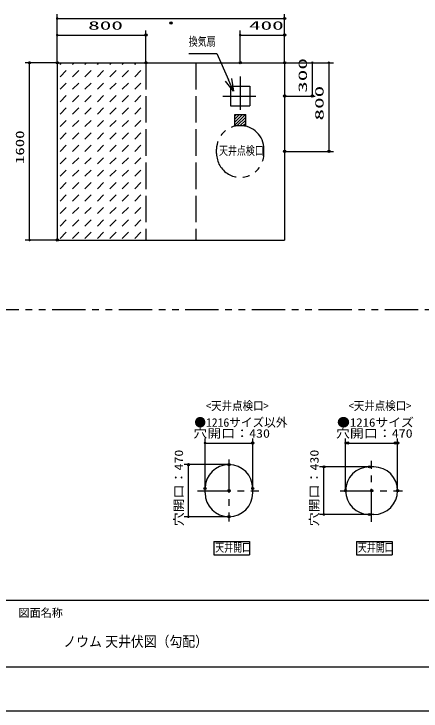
# Model space of a CAD drawing. Units: millimetres on the paper, scale 1:40. Extents: x -305 to 305, y -152 to 152.
# Drawn here: x -197.3 to -105.5, y -148.5 to 8.8 of the extents above; entities that cross this region are included whole.
import ezdxf
from ezdxf.enums import TextEntityAlignment as Align

# ---------------------------------------------------------------- set-up
doc = ezdxf.new("R2010")
doc.units = ezdxf.units.MM
doc.header["$PDMODE"] = 32
doc.header["$PDSIZE"] = 0.5
for name, pattern in [('DASHED', [7.5, 6, -1.5]), ('USER1', [15, 7.5, -1.5, 1.5, -1.5, 1.5, -1.5]), ('USER2', [12, 7.5, -1.5, 1.5, -1.5])]:
    doc.linetypes.add(name, pattern=pattern)
for name, color, linetype, lineweight in [('0-0_1図面枠', 7, 'Continuous', 15), ('0-1_0', 7, 'Continuous', 25), ('0-2_図面枠', 3, 'Continuous', 25), ('0-3_S1', 7, 'Continuous', 25), ('0-4_DEFPOINTS', 7, 'Continuous', 25), ('0-5_VIEW0004', 7, 'DASHED', 25)]:
    doc.layers.add(name, color=color, linetype=linetype, lineweight=lineweight)
doc.styles.add('ＭＳ ゴシック', font='')
doc.styles.add('ＭＳ Ｐゴシック', font='')
doc.styles.get('ＭＳ ゴシック').set_extended_font_data('MS Gothic')
doc.styles.get('ＭＳ Ｐゴシック').set_extended_font_data('MS PGothic')

# ---------------------------------------------------------------- blocks, each defined once
blk = doc.blocks.new('_DOTSMALL')
at = {"layer": '0-1_0'}
for points in [[(0, 0), (-0.125, 0), (-0.124, 0.0157)], [(0, 0), (-0.124, -0.0157), (-0.125, 0)], [(0, 0), (-0.124, 0.0157), (-0.1211, 0.0311)], [(0, 0), (-0.1211, -0.0311), (-0.124, -0.0157)], [(0, 0), (-0.1211, 0.0311), (-0.1162, 0.046)], [(0, 0), (-0.1162, -0.046), (-0.1211, -0.0311)], [(0, 0), (-0.1162, 0.046), (-0.1095, 0.0602)], [(0, 0), (-0.1095, -0.0602), (-0.1162, -0.046)], [(0, 0), (-0.1095, 0.0602), (-0.1011, 0.0735)], [(0, 0), (-0.1011, -0.0735), (-0.1095, -0.0602)], [(0, 0), (-0.1011, 0.0735), (-0.0911, 0.0856)], [(0, 0), (-0.0911, -0.0856), (-0.1011, -0.0735)], [(0, 0), (-0.0911, 0.0856), (-0.0797, 0.0963)], [(0, 0), (-0.0797, -0.0963), (-0.0911, -0.0856)], [(0, 0), (-0.0797, 0.0963), (-0.067, 0.1055)], [(0, 0), (-0.067, -0.1055), (-0.0797, -0.0963)], [(0, 0), (-0.067, 0.1055), (-0.0532, 0.1131)], [(0, 0), (-0.0532, -0.1131), (-0.067, -0.1055)], [(0, 0), (-0.0532, 0.1131), (-0.0386, 0.1189)], [(0, 0), (-0.0386, -0.1189), (-0.0532, -0.1131)], [(0, 0), (-0.0386, 0.1189), (-0.0234, 0.1228)], [(0, 0), (-0.0234, -0.1228), (-0.0386, -0.1189)], [(0, 0), (-0.0234, 0.1228), (-0.0078, 0.1248)], [(0, 0), (-0.0078, -0.1248), (-0.0234, -0.1228)], [(0, 0), (-0.0078, 0.1248), (0.0078, 0.1248)], [(0, 0), (0.0078, -0.1248), (-0.0078, -0.1248)], [(0, 0), (0.0078, 0.1248), (0.0234, 0.1228)], [(0, 0), (0.0234, 0.1228), (0.0386, 0.1189)], [(0, 0), (0.0386, 0.1189), (0.0532, 0.1131)], [(0, 0), (0.0532, 0.1131), (0.067, 0.1055)], [(0, 0), (0.067, 0.1055), (0.0797, 0.0963)], [(0, 0), (0.0797, 0.0963), (0.0911, 0.0856)], [(0, 0), (0.0911, 0.0856), (0.1011, 0.0735)], [(0, 0), (0.1011, 0.0735), (0.1095, 0.0602)], [(0, 0), (0.1095, 0.0602), (0.1162, 0.046)], [(0, 0), (0.1162, 0.046), (0.1211, 0.0311)], [(0, 0), (0.1211, 0.0311), (0.124, 0.0157)], [(0, 0), (0.124, 0.0157), (0.125, 0)], [(0, 0), (0.0234, -0.1228), (0.0078, -0.1248)], [(0, 0), (0.0386, -0.1189), (0.0234, -0.1228)], [(0, 0), (0.0532, -0.1131), (0.0386, -0.1189)], [(0, 0), (0.067, -0.1055), (0.0532, -0.1131)], [(0, 0), (0.0797, -0.0963), (0.067, -0.1055)], [(0, 0), (0.0911, -0.0856), (0.0797, -0.0963)], [(0, 0), (0.1011, -0.0735), (0.0911, -0.0856)], [(0, 0), (0.1095, -0.0602), (0.1011, -0.0735)], [(0, 0), (0.1162, -0.046), (0.1095, -0.0602)], [(0, 0), (0.1211, -0.0311), (0.1162, -0.046)], [(0, 0), (0.124, -0.0157), (0.1211, -0.0311)], [(0, 0), (0.125, 0), (0.124, -0.0157)]]:
    blk.add_solid(points, dxfattribs=at)
blk = doc.blocks.new('_OPEN30')
at = {"layer": '0-1_0'}
blk.add_line((0, 0), (-1, 0), dxfattribs=at)
blk.add_lwpolyline([(-1, 0.2679), (0, 0), (-1, -0.2679)], dxfattribs=at)

msp = doc.modelspace()

# ---------------------------------------------------------------- linework, layer by layer
at = {"layer": '0-2_図面枠'}
msp.add_line((-291.017, -123.498), (108.983, -123.498), dxfattribs=at)
msp.add_lwpolyline([(-291.017, -138.498), (108.983, -138.498), (108.983, 138.502), (-291.017, 138.502)], close=True, dxfattribs=at)
at = {"layer": '0-3_S1'}
for p, q in [((-187.531, -2.2), (-187.531, 8.8)), ((-136.281, -2.2), (-136.281, 8.8)), ((-187.531, 7.8), (-136.281, 7.8)), ((-187.531, -2.2), (-187.531, 5.05)), ((-167.531, -2.2), (-167.531, 5.05)), ((-146.281, -2.2), (-146.281, 5.05)), ((-136.281, -2.2), (-136.281, 5.05)), ((-187.531, 4.05), (-167.531, 4.05)), ((-146.281, 4.05), (-136.281, 4.05)), ((-187.531, -2.2), (-194.781, -2.2)), ((-193.781, -42.2), (-193.781, -2.2)), ((-187.531, -2.2), (-136.281, -2.2)), ((-187.531, -2.2), (-187.531, -42.2)), ((-186.907, -2.569), (-186.539, -2.2)), ((-184.101, -2.569), (-183.733, -2.2)), ((-181.295, -2.569), (-180.926, -2.2)), ((-178.488, -2.569), (-178.12, -2.2)), ((-175.682, -2.569), (-175.314, -2.2)), ((-172.876, -2.569), (-172.507, -2.2)), ((-170.069, -2.569), (-169.701, -2.2)), ((-136.281, -2.2), (-125.281, -2.2)), ((-136.281, -2.2), (-129.406, -2.2)), ((-136.281, -2.2), (-136.281, -14.34)), ((-130.031, -2.2), (-130.031, -9.7)), ((-126.281, -2.2), (-126.281, -22.2)), ((-186.907, -5.375), (-185.504, -3.972)), ((-184.101, -5.375), (-182.698, -3.972)), ((-181.295, -5.375), (-179.892, -3.972)), ((-178.488, -5.375), (-177.085, -3.972)), ((-175.682, -5.375), (-174.279, -3.972)), ((-172.876, -5.375), (-171.473, -3.972)), ((-170.069, -5.375), (-168.666, -3.972)), ((-186.907, -8.181), (-185.504, -6.778)), ((-184.101, -8.181), (-182.698, -6.778)), ((-181.295, -8.181), (-179.892, -6.778)), ((-178.488, -8.181), (-177.085, -6.778)), ((-175.682, -8.181), (-174.279, -6.778)), ((-172.876, -8.181), (-171.473, -6.778)), ((-170.069, -8.181), (-168.666, -6.778)), ((-186.907, -10.988), (-185.504, -9.584)), ((-184.101, -10.988), (-182.698, -9.584)), ((-181.295, -10.988), (-179.892, -9.584)), ((-178.488, -10.988), (-177.085, -9.584)), ((-175.682, -10.988), (-174.279, -9.584)), ((-172.876, -10.988), (-171.473, -9.584)), ((-170.069, -10.988), (-168.666, -9.584)), ((-136.281, -9.7), (-129.406, -9.7)), ((-186.907, -13.794), (-185.504, -12.391)), ((-184.101, -13.794), (-182.698, -12.391)), ((-181.295, -13.794), (-179.892, -12.391)), ((-178.488, -13.794), (-177.085, -12.391)), ((-175.682, -13.794), (-174.279, -12.391)), ((-172.876, -13.794), (-171.473, -12.391)), ((-170.069, -13.794), (-168.666, -12.391)), ((-147.531, -13.863), (-145.031, -13.863)), ((-147.531, -16.363), (-147.531, -13.863)), ((-147.531, -14.268), (-147.126, -13.863)), ((-147.531, -14.941), (-146.453, -13.863)), ((-147.531, -15.615), (-145.779, -13.863)), ((-147.531, -16.288), (-145.106, -13.863)), ((-145.031, -16.363), (-145.031, -13.863)), ((-186.907, -16.6), (-185.504, -15.197)), ((-184.101, -16.6), (-182.698, -15.197)), ((-181.295, -16.6), (-179.892, -15.197)), ((-178.488, -16.6), (-177.085, -15.197)), ((-175.682, -16.6), (-174.279, -15.197)), ((-172.876, -16.6), (-171.473, -15.197)), ((-170.069, -16.6), (-168.666, -15.197)), ((-146.932, -16.363), (-145.031, -14.462)), ((-146.259, -16.363), (-145.031, -15.135)), ((-136.281, -14.34), (-136.281, -42.2)), ((-147.531, -16.363), (-145.031, -16.363)), ((-145.585, -16.363), (-145.031, -15.809)), ((-186.907, -19.407), (-185.504, -18.003)), ((-184.101, -19.407), (-182.698, -18.003)), ((-181.295, -19.407), (-179.892, -18.003)), ((-178.488, -19.407), (-177.085, -18.003)), ((-175.682, -19.407), (-174.279, -18.003)), ((-172.876, -19.407), (-171.473, -18.003)), ((-170.069, -19.407), (-168.666, -18.003)), ((-186.907, -22.213), (-185.504, -20.81)), ((-184.101, -22.213), (-182.698, -20.81)), ((-181.295, -22.213), (-179.892, -20.81)), ((-178.488, -22.213), (-177.085, -20.81)), ((-175.682, -22.213), (-174.279, -20.81)), ((-172.876, -22.213), (-171.473, -20.81)), ((-170.069, -22.213), (-168.666, -20.81)), ((-136.281, -22.2), (-125.281, -22.2)), ((-186.907, -25.019), (-185.504, -23.616)), ((-184.101, -25.019), (-182.698, -23.616)), ((-181.295, -25.019), (-179.892, -23.616)), ((-178.488, -25.019), (-177.085, -23.616)), ((-175.682, -25.019), (-174.279, -23.616)), ((-172.876, -25.019), (-171.473, -23.616)), ((-170.069, -25.019), (-168.666, -23.616)), ((-186.907, -27.826), (-185.504, -26.422)), ((-184.101, -27.826), (-182.698, -26.422)), ((-181.295, -27.826), (-179.892, -26.422)), ((-178.488, -27.826), (-177.085, -26.422)), ((-175.682, -27.826), (-174.279, -26.422)), ((-172.876, -27.826), (-171.473, -26.422)), ((-170.069, -27.826), (-168.666, -26.422)), ((-186.907, -30.632), (-185.504, -29.229)), ((-184.101, -30.632), (-182.698, -29.229)), ((-181.295, -30.632), (-179.892, -29.229)), ((-178.488, -30.632), (-177.085, -29.229)), ((-175.682, -30.632), (-174.279, -29.229)), ((-172.876, -30.632), (-171.473, -29.229)), ((-170.069, -30.632), (-168.666, -29.229)), ((-186.907, -33.438), (-185.504, -32.035)), ((-184.101, -33.438), (-182.698, -32.035)), ((-181.295, -33.438), (-179.892, -32.035)), ((-178.488, -33.438), (-177.085, -32.035)), ((-175.682, -33.438), (-174.279, -32.035)), ((-172.876, -33.438), (-171.473, -32.035)), ((-170.069, -33.438), (-168.666, -32.035)), ((-186.907, -36.245), (-185.504, -34.841)), ((-184.101, -36.245), (-182.698, -34.841)), ((-181.295, -36.245), (-179.892, -34.841)), ((-178.488, -36.245), (-177.085, -34.841)), ((-175.682, -36.245), (-174.279, -34.841)), ((-172.876, -36.245), (-171.473, -34.841)), ((-170.069, -36.245), (-168.666, -34.841)), ((-186.907, -39.051), (-185.504, -37.648)), ((-184.101, -39.051), (-182.698, -37.648)), ((-181.295, -39.051), (-179.892, -37.648)), ((-178.488, -39.051), (-177.085, -37.648)), ((-175.682, -39.051), (-174.279, -37.648)), ((-172.876, -39.051), (-171.473, -37.648)), ((-170.069, -39.051), (-168.666, -37.648)), ((-186.907, -41.857), (-185.504, -40.454)), ((-184.101, -41.857), (-182.698, -40.454)), ((-181.295, -41.857), (-179.892, -40.454)), ((-178.488, -41.857), (-177.085, -40.454)), ((-175.682, -41.857), (-174.279, -40.454)), ((-172.876, -41.857), (-171.473, -40.454)), ((-170.069, -41.857), (-168.666, -40.454)), ((-187.531, -42.2), (-194.781, -42.2)), ((-187.531, -42.2), (-136.281, -42.2)), ((-154.2, -98.266), (-154.2, -87.016)), ((-154.2, -88.016), (-143.45, -88.016)), ((-143.45, -98.266), (-143.45, -87.016)), ((-122.542, -98.766), (-122.542, -87.016)), ((-122.542, -88.016), (-110.792, -88.016)), ((-110.792, -98.766), (-110.792, -87.016)), ((-148.825, -92.891), (-158.95, -92.891)), ((-157.95, -104.641), (-157.95, -92.891)), ((-117.167, -93.391), (-128.417, -93.391)), ((-127.417, -104.141), (-127.417, -93.391)), ((-116.167, -93.391), (-117.167, -93.391)), ((-154.2, -99.266), (-154.2, -98.266)), ((-143.45, -99.266), (-143.45, -98.266)), ((-148.825, -104.641), (-158.95, -104.641)), ((-117.167, -104.141), (-128.417, -104.141)), ((-116.167, -104.141), (-117.167, -104.141)), ((-152.207, -110.248), (-152.207, -113.245)), ((-152.207, -110.248), (-144.207, -110.248)), ((-144.207, -110.248), (-144.207, -113.245)), ((-120.049, -110.248), (-120.049, -113.245)), ((-120.049, -110.248), (-112.049, -110.248)), ((-112.049, -110.248), (-112.049, -113.245)), ((-152.207, -113.245), (-144.207, -113.245)), ((-120.049, -113.245), (-112.049, -113.245))]:
    msp.add_line(p, q, dxfattribs=at)
at = {"layer": '0-3_S1', "linetype": 'DASHED'}
for p, q in [((-167.531, -2.2), (-167.531, -42.2)), ((-156.281, -2.2), (-156.281, -42.2))]:
    msp.add_line(p, q, dxfattribs=at)
at = {"layer": '0-3_S1', "linetype": 'USER2'}
for p, q in [((-146.281, -5.299), (-146.281, -14.222)), ((-150.238, -9.7), (-142.274, -9.7)), ((-148.825, -91.718), (-148.825, -105.715)), ((-116.667, -105.823), (-116.667, -92.026)), ((-155.882, -98.766), (-142.085, -98.766)), ((-123.715, -98.766), (-109.717, -98.766))]:
    msp.add_line(p, q, dxfattribs=at)
at = {"layer": '0-3_S1', "linetype": 'USER1'}
for p, q in [((-148.469, -7.513), (-144.094, -7.513)), ((-148.469, -7.513), (-148.469, -11.888)), ((-144.094, -7.513), (-144.094, -11.888)), ((-148.469, -11.888), (-144.094, -11.888)), ((-151.619, -22.7), (-151.619, -21.7)), ((-140.944, -22.7), (-140.944, -21.7))]:
    msp.add_line(p, q, dxfattribs=at)
at = {"layer": '0-3_S1'}
msp.add_lwpolyline([(-157.852, -0.079), (-151.517, -0.079), (-148.891, -6.067)], dxfattribs=at)
for centre, radius, start, end in [((-187.531, -2.2), 0.0019, 90, 270), ((-187.531, -2.2), 0.0019, 0, 180), ((-136.281, -2.2), 0.0019, 0, 180), ((-136.281, -2.2), 0.0019, 270, 90), ((-136.281, -14.34), 0.0019, 0, 180), ((-136.281, -14.34), 0.0019, 180, 0), ((-187.531, -42.2), 0.0019, 90, 270), ((-187.531, -42.2), 0.0019, 180, 0), ((-136.281, -42.2), 0.0019, 180, 0), ((-136.281, -42.2), 0.0019, 270, 90), ((-148.825, -98.266), 5.375, 0, 180), ((-117.167, -98.766), 5.375, 90, 270), ((-116.167, -98.766), 5.375, 270, 90), ((-148.825, -99.266), 5.375, 180, 0)]:
    msp.add_arc(centre, radius, start, end, dxfattribs=at)
at = {"layer": '0-3_S1', "linetype": 'USER1'}
for centre, start, end in [((-146.281, -21.7), 0.00002, 179.99996), ((-146.281, -22.7), 179.99996, 0)]:
    msp.add_arc(centre, 5.338, start, end, dxfattribs=at)
at = {"layer": '0-3_S1'}
for p in [(-161.906, 6.8), (-122.042, -88.016), (-111.292, -88.016), (-148.825, -98.766), (-116.667, -98.766)]:
    msp.add_point(p, dxfattribs=at)
at = {"layer": '0-4_DEFPOINTS'}
msp.add_line((118.983, -148.498), (-301.017, -148.498), dxfattribs=at)
for p in [(-136.281, 7.8), (-167.531, 4.05), (-136.281, 4.05), (-193.781, -2.2), (-187.531, -2.2), (-187.531, -2.2), (-187.531, -2.2), (-167.531, -2.2), (-146.281, -2.2), (-136.281, -2.2), (-136.281, -2.2), (-136.281, -2.2), (-136.281, -2.2), (-136.281, -9.7), (-130.031, -9.7), (-136.281, -22.2), (-126.281, -22.2), (-187.531, -42.2), (-143.45, -88.016), (-110.792, -88.016), (-157.95, -92.891), (-148.825, -92.891), (-127.417, -93.391), (-117.167, -93.391), (-154.2, -98.266), (-143.45, -98.266), (-122.542, -98.766), (-110.792, -98.766), (-148.825, -104.641), (-117.167, -104.141)]:
    msp.add_point(p, dxfattribs=at)
at = {"layer": '0-5_VIEW0004', "linetype": 'USER1'}
msp.add_line((-263.655, -57.875), (103.006, -57.875), dxfattribs=at)

# ---------------------------------------------------------------- block references
at = {"layer": '0-3_S1'}
for name, p, xscale, yscale, rotation in [('_DOTSMALL', (-187.531, 7.8), 2.32, 2.32, 180), ('_DOTSMALL', (-187.531, 4.05), 2.32, 2.32, 180), ('_DOTSMALL', (-146.281, 4.05), 2.32, 2.32, 180), ('_DOTSMALL', (-193.781, -2.2), 2.32, 2.32, 90), ('_DOTSMALL', (-130.031, -2.2), 2.32, 2.32, 90), ('_DOTSMALL', (-126.281, -2.2), 2.32, 2.32, 90), ('_OPEN30', (-147.778, -8.604), 2.77, 2.77, 293.68209), ('_DOTSMALL', (-130.031, -9.7), 2.32, 2.32, 270), ('_DOTSMALL', (-126.281, -22.2), 2.32, 2.32, 270), ('_DOTSMALL', (-193.781, -42.2), 2.32, 2.32, 270), ('_DOTSMALL', (-154.2, -88.016), 2.32, 2.32, 180), ('_DOTSMALL', (-122.542, -88.016), 2.32, 2.32, 180), ('_DOTSMALL', (-157.95, -92.891), 2.32, 2.32, 90), ('_DOTSMALL', (-127.417, -93.391), 2.32, 2.32, 90), ('_DOTSMALL', (-157.95, -104.641), 2.32, 2.32, 270), ('_DOTSMALL', (-127.417, -104.141), 2.32, 2.32, 270)]:
    msp.add_blockref(name, p, dxfattribs=dict(at, xscale=xscale, yscale=yscale, rotation=rotation))
at = {"layer": '0-3_S1', "xscale": 2.32, "yscale": 2.32}
for p in [(-136.281, 7.8), (-167.531, 4.05), (-136.281, 4.05), (-143.45, -88.016), (-110.792, -88.016)]:
    msp.add_blockref('_DOTSMALL', p, dxfattribs=at)

# ---------------------------------------------------------------- texts
at = {"layer": '0-0_1図面枠', "style": 'ＭＳ Ｐゴシック'}
msp.add_text('図面名称', height=1.833, dxfattribs=at).set_placement((-196.268, -127.809), align=Align.BOTTOM_LEFT)
at = {"layer": '0-0_1図面枠', "style": 'ＭＳ Ｐゴシック', "width": 0.9}
msp.add_text('ノウム 天井伏図（勾配）', height=2.358, dxfattribs=at).set_placement((-186.165, -134.691), align=Align.BOTTOM_LEFT)
at = {"layer": '0-3_S1', "style": 'ＭＳ ゴシック'}
for s, height, width, p in [('800', 1.921, 2, (-180.565, 4.68)), ('400', 1.921, 2, (-144.315, 4.68)), ('換気扇', 1.921, 0.75, (-157.885, 1.05)), ('天井点検口', 1.921, 0.75, (-151.059, -23.57)), ('<天井点検口>', 1.924, 0.9, (-154.015, -81.158)), ('<天井点検口>', 1.924, 0.9, (-121.857, -81.158)), ('●1216サイズ', 1.924, 1.1, (-124.452, -84.913)), ('穴開口：430', 1.921, 1.2, (-156.855, -87.386)), ('穴開口：470', 1.921, 1.2, (-124.697, -87.386)), ('天井開口', 1.921, 0.75, (-151.929, -113.116)), ('天井開口', 1.921, 0.75, (-119.771, -113.116))]:
    msp.add_text(s, height=height, dxfattribs=dict(at, width=width)).set_placement(p, align=Align.BOTTOM_LEFT)
for s, width, p in [('300', 2, (-130.661, -8.984)), ('800', 2, (-126.911, -15.234)), ('1600', 1.45, (-194.411, -25.05)), ('穴開口：470', 1.2, (-158.58, -106.796)), ('穴開口：430', 1.2, (-128.047, -106.796))]:
    msp.add_text(s, height=1.921, rotation=90, dxfattribs=dict(at, width=width)).set_placement(p, align=Align.BOTTOM_LEFT)
msp.add_text('●1216サイズ以外', height=1.924, dxfattribs=at).set_placement((-156.618, -84.913), align=Align.BOTTOM_LEFT)

doc.saveas('drawing.dxf')
